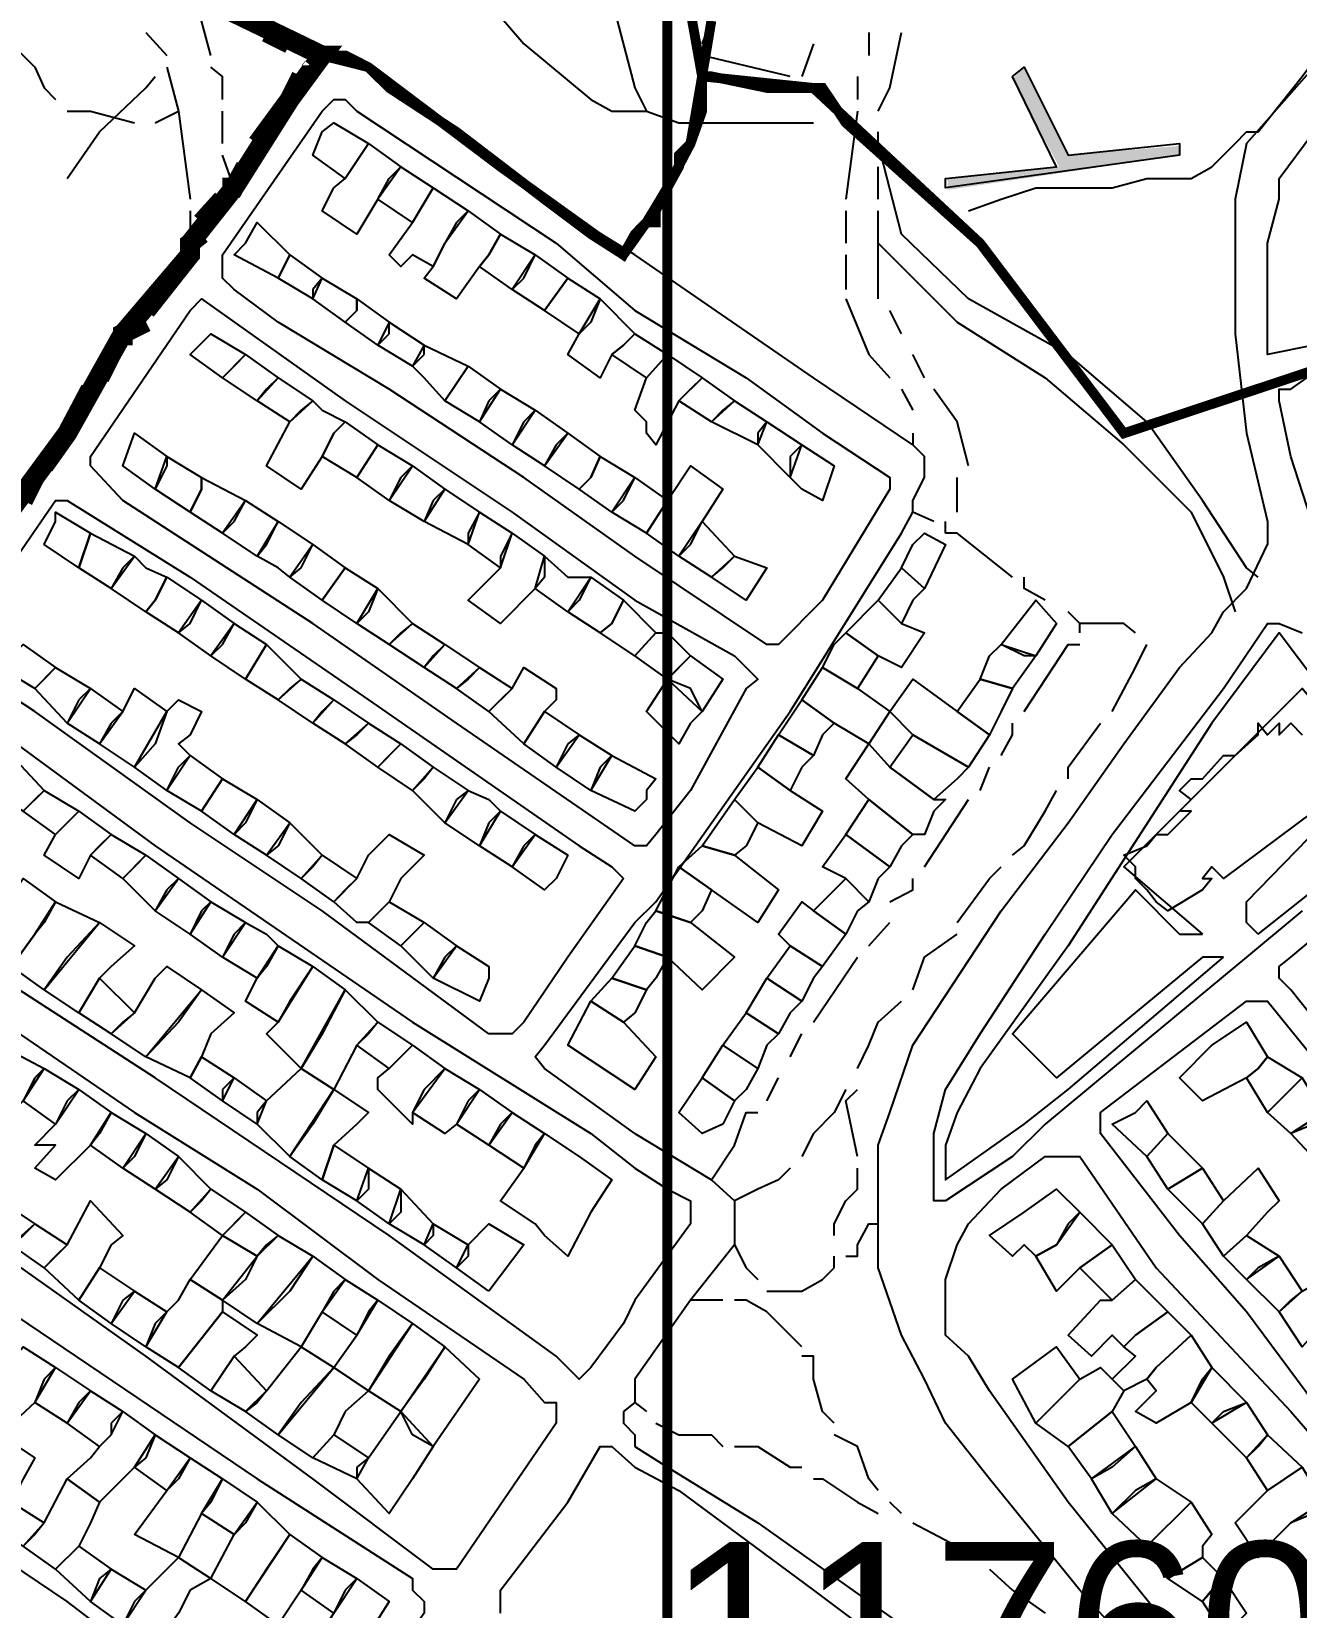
# Model space of a CAD drawing. Header units: millimetres. Extents: x -3588 to 75209, y -3737 to 38254.
# Drawn here: x 3968 to 4122.1, y 21126.2 to 21318.2 of the extents above; entities that cross this region are included whole.
import ezdxf

# ---------------------------------------------------------------- set-up
doc = ezdxf.new("R2010")
doc.units = ezdxf.units.MM
for name, color, linetype in [('H', 250, 'Continuous'), ('P', 253, 'Continuous'), ('T', 7, 'Continuous')]:
    doc.layers.add(name, color=color, linetype=linetype)

msp = doc.modelspace()

# ---------------------------------------------------------------- hatches: boundary and pattern name
at = {"layer": 'H', "linetype": 'Continuous'}
msp.add_hatch(color=256, dxfattribs=at).paths.add_polyline_path([(4079.624, 21298.873), (4079.624, 21300.281), (4093.179, 21301.69), (4087.529, 21312.412), (4088.938, 21313.82), (4094.299, 21303.098), (4107.854, 21304.234), (4107.854, 21303.098), (4079.624, 21298.873), (4079.624, 21298.873)])

# ---------------------------------------------------------------- linework, layer by layer
at = {"layer": 'P'}
for points, const_width in [([(4045.472, 14444.355), (4045.472, 23770.582)], 1.2), ([(4308.557, 21334.145), (4243.358, 21315.245), (4178.43, 21294.92), (4101.085, 21269.234), (4083.576, 21292.375), (4067.205, 21307.051), (4064.372, 21311.292), (4061.843, 21311.292), (4057.602, 21311.292), (4050.833, 21312.7), (4049.697, 21312.7), (4050.833, 21319.47)], 1.2), ([(3957.387, 21248.909), (3972.351, 21269.234), (3979.136, 21281.365), (3987.314, 21290.967), (3987.314, 21292.375), (3992.675, 21299.145), (3999.461, 21309.884), (4003.398, 21315.245), (3969.534, 21331.617)], 2.417), ([(4000.869, 21316.653), (3969.534, 21331.617)], 1.2), ([(4048.288, 21320.606), (4049.697, 21312.7), (4048.288, 21304.506), (4045.472, 21299.145), (4042.927, 21294.92), (4040.11, 21290.967), (4025.147, 21301.69), (4009.047, 21313.82), (4003.398, 21315.245), (4000.869, 21316.653)], 1.2), ([(3999.461, 21316.653), (3996.628, 21318.061)], 2.417), ([(3957.387, 21248.909), (3972.351, 21269.234), (3979.136, 21281.365), (3987.314, 21290.967), (3987.314, 21292.375), (3992.675, 21299.145), (3999.461, 21309.884), (4003.398, 21315.245), (4006.231, 21315.245), (4009.047, 21313.82), (4011.592, 21311.292), (4019.786, 21305.931), (4030.508, 21297.737), (4036.157, 21293.496), (4040.11, 21290.967), (4041.519, 21293.496), (4042.927, 21294.92), (4044.047, 21294.92), (4044.047, 21296.328), (4045.472, 21299.145), (4046.88, 21301.69), (4046.88, 21303.098), (4048.288, 21304.506), (4049.697, 21308.459), (4049.697, 21312.7), (4063.252, 21311.292), (4083.576, 21292.375), (4101.085, 21269.234), (4178.43, 21294.92)], 1.2), ([(4002.278, 21313.82), (4003.398, 21315.245), (4002.278, 21315.245)], 2.417), ([(3995.508, 21304.506), (3999.461, 21309.884), (4000.869, 21312.7)], 2.417), ([(3991.267, 21299.145), (3992.675, 21299.145), (3994.084, 21301.69)], 2.417), ([(3988.722, 21294.92), (3991.267, 21297.737)], 2.417), ([(3981.953, 21284.182), (3987.314, 21290.967), (3987.314, 21292.375), (3988.722, 21293.496)], 2.417), ([(3979.136, 21279.957), (3979.136, 21281.365), (3981.953, 21282.773)], 2.417), ([(3976.304, 21276.004), (3977.712, 21278.82)], 2.417), ([(3969.534, 21265.281), (3972.351, 21269.234), (3975.183, 21274.595)], 2.417), ([(3966.989, 21261.04), (3968.398, 21263.857)], 2.417)]:
    msp.add_lwpolyline(points, dxfattribs=dict(at, const_width=const_width))
for points in [[(4202.708, 21489.973), (4202.708, 21487.429), (4200.164, 21476.418), (4193.106, 21448.204), (4186.32, 21419.685), (4180.959, 21396.544), (4177.006, 21380.444), (4175.598, 21370.858), (4174.189, 21366.905), (4170.237, 21360.119), (4163.467, 21350.533), (4151.32, 21336.978), (4138.901, 21327.376), (4124.226, 21313.82), (4116.032, 21304.506), (4114.624, 21297.737), (4114.624, 21281.365), (4116.032, 21269.234), (4118.577, 21258.496), (4118.577, 21255.679)], [(4082.168, 21296.328), (4086.121, 21297.737), (4090.346, 21299.145), (4094.299, 21299.145), (4099.66, 21299.145), (4103.901, 21300.281), (4109.262, 21300.281), (4111.807, 21301.69), (4114.624, 21304.506), (4116.032, 21305.931), (4117.456, 21305.931), (4122.818, 21312.7), (4126.77, 21318.061), (4132.132, 21323.423), (4138.901, 21327.376), (4140.31, 21328.784)], [(4019.786, 21326.255), (4027.964, 21316.653), (4036.157, 21309.884), (4038.686, 21308.459), (4041.519, 21308.459)], [(3989.859, 21315.245), (3988.722, 21319.47), (3984.497, 21323.423)], [(4038.686, 21323.423), (4038.686, 21322.014), (4041.519, 21311.292)], [(4148.504, 21288.134), (4137.781, 21285.606), (4124.226, 21279.957), (4118.577, 21278.82), (4118.577, 21282.773), (4118.577, 21286.726), (4118.577, 21292.375), (4119.985, 21297.737), (4119.985, 21300.281), (4124.226, 21305.931), (4128.179, 21309.884), (4133.54, 21316.653), (4144.551, 21324.831)], [(4049.697, 21316.653), (4050.833, 21319.47), (4049.697, 21320.606), (4048.288, 21320.606), (4044.047, 21322.014)], [(3981.953, 21318.061), (3984.497, 21315.245)], [(4070.021, 21318.061), (4070.021, 21315.245)], [(4071.158, 21308.459), (4072.566, 21311.292), (4073.974, 21318.061)], [(3965.581, 21316.653), (3968.398, 21313.82), (3969.534, 21311.292), (3970.942, 21309.884)], [(4063.252, 21316.653), (4061.843, 21312.7)], [(3984.497, 21313.82), (3985.906, 21308.459)], [(3991.267, 21309.884), (3991.267, 21312.7), (3989.859, 21313.82)], [(4041.519, 21290.967), (4030.508, 21297.737), (4019.786, 21305.931), (4011.592, 21311.292), (4009.047, 21313.82), (4006.231, 21315.245), (4003.398, 21315.245), (3999.461, 21309.884), (3992.675, 21299.145)], [(4060.435, 21312.7), (4049.697, 21315.245)], [(4079.335, 21299.145), (4079.335, 21300.281), (4092.891, 21301.69), (4087.529, 21312.7), (4088.938, 21313.82), (4094.299, 21303.098), (4107.854, 21304.506), (4107.854, 21303.098), (4079.335, 21299.145), (4079.335, 21299.145)], [(3972.351, 21300.281), (3976.304, 21305.931), (3981.953, 21311.292), (3983.073, 21312.7)], [(4068.613, 21312.7), (4068.613, 21309.884)], [(4041.519, 21311.292), (4042.927, 21308.459)], [(4129.587, 21248.909), (4128.179, 21250.318), (4125.346, 21254.271), (4121.409, 21266.401), (4119.985, 21273.171), (4119.985, 21274.595), (4121.409, 21274.595), (4125.346, 21277.412), (4143.142, 21282.773), (4167.42, 21290.967), (4189.153, 21297.737), (4210.886, 21304.506), (4234.027, 21311.292), (4235.164, 21311.292), (4236.572, 21311.292), (4237.98, 21311.292), (4244.766, 21288.134), (4244.766, 21285.606), (4228.394, 21279.957), (4197.331, 21270.642), (4153.865, 21257.087), (4132.132, 21250.318), (4130.995, 21248.909), (4129.587, 21248.909)], [(3972.351, 21308.459), (3975.183, 21308.459), (3980.545, 21307.051)], [(3983.073, 21307.051), (3985.906, 21308.459)], [(3985.906, 21308.459), (3987.314, 21297.737)], [(3991.267, 21288.134), (3991.267, 21289.559), (3991.267, 21290.967), (4003.398, 21308.459), (4004.822, 21309.884), (4006.231, 21309.884), (4007.639, 21308.459), (4031.916, 21292.375), (4041.519, 21284.182), (4055.058, 21276.004), (4064.372, 21269.234), (4072.566, 21263.857), (4072.566, 21262.449), (4064.372, 21248.909), (4059.011, 21243.532), (4057.602, 21243.532), (4041.519, 21254.271), (4027.964, 21263.857), (4011.592, 21274.595), (3998.037, 21282.773), (3992.675, 21286.726), (3991.267, 21288.134)], [(3991.267, 21304.506), (3991.267, 21307.051), (3991.267, 21308.459)], [(4041.519, 21308.459), (4042.927, 21308.459)], [(4042.927, 21308.459), (4046.88, 21307.051), (4063.252, 21307.051)], [(4068.613, 21308.459), (4067.205, 21297.737)], [(4003.398, 21305.931), (4004.822, 21307.051), (4009.047, 21304.506), (4006.231, 21300.281), (4002.278, 21303.098), (4003.398, 21305.931)], [(4004.822, 21299.145), (4006.231, 21300.281), (4009.047, 21304.506), (4013, 21301.69), (4010.183, 21297.737), (4007.639, 21293.496), (4003.398, 21296.328), (4004.822, 21299.145)], [(4071.158, 21303.098), (4071.158, 21304.506), (4071.158, 21305.931)], [(4117.456, 21251.726), (4116.032, 21252.846), (4110.671, 21261.04), (4103.901, 21270.642), (4094.299, 21278.82), (4082.168, 21285.606), (4073.974, 21293.496), (4071.158, 21304.506)], [(3992.675, 21299.145), (3991.267, 21303.098)], [(4011.592, 21300.281), (4013, 21301.69), (4016.953, 21299.145), (4014.408, 21294.92), (4010.183, 21297.737), (4011.592, 21300.281)], [(4071.158, 21297.737), (4071.158, 21300.281), (4071.158, 21301.69)], [(3992.675, 21299.145), (3987.314, 21292.375)], [(4019.786, 21294.92), (4018.361, 21292.375), (4016.953, 21289.559), (4014.408, 21290.967), (4013, 21289.559), (4011.592, 21290.967), (4014.408, 21294.92), (4016.953, 21299.145), (4021.194, 21296.328), (4019.786, 21294.92)], [(3987.314, 21296.328), (3987.314, 21292.375)], [(3994.084, 21292.375), (3995.508, 21294.92), (3999.461, 21290.967), (3998.037, 21288.134), (3992.675, 21290.967), (3994.084, 21292.375)], [(4023.723, 21290.967), (4022.602, 21289.559), (4019.786, 21285.606), (4015.833, 21288.134), (4016.953, 21289.559), (4018.361, 21292.375), (4021.194, 21296.328), (4025.147, 21293.496), (4023.723, 21290.967)], [(4067.205, 21296.328), (4067.205, 21292.375)], [(4071.158, 21285.606), (4071.158, 21288.134), (4071.158, 21294.92), (4071.158, 21296.328)], [(4023.723, 21290.967), (4025.147, 21293.496), (4029.372, 21290.967), (4026.555, 21286.726), (4022.602, 21289.559), (4023.723, 21290.967)], [(3987.314, 21292.375), (3987.314, 21290.967), (3979.136, 21281.365), (3972.351, 21269.234), (3957.387, 21248.909), (3945.256, 21229.993), (3933.11, 21212.197), (3912.785, 21185.103), (3907.424, 21175.788), (3903.199, 21170.427), (3900.654, 21163.658), (3899.246, 21156.872), (3899.246, 21148.694), (3901.774, 21141.909), (3904.607, 21130.898), (3906.015, 21128.369), (3907.424, 21125.537), (3908.56, 21120.176), (3927.748, 21108.045), (3930.293, 21110.573), (3931.701, 21109.453), (3923.523, 21098.442)], [(4002.278, 21286.726), (4002.278, 21285.606), (3998.037, 21288.134), (3999.461, 21290.967), (4003.398, 21288.134), (4002.278, 21286.726)], [(4027.964, 21288.134), (4029.372, 21290.967), (4033.325, 21288.134), (4030.508, 21284.182), (4026.555, 21286.726), (4027.964, 21288.134)], [(4075.383, 21267.81), (4063.252, 21276.004), (4041.519, 21290.967)], [(4067.205, 21290.967), (4067.205, 21286.726)], [(4071.158, 21292.375), (4080.76, 21282.773), (4091.482, 21276.004), (4101.085, 21267.81), (4109.262, 21259.632), (4113.215, 21251.726), (4114.624, 21247.485)], [(4007.639, 21284.182), (4006.231, 21282.773), (4002.278, 21285.606), (4003.398, 21288.134), (4007.639, 21285.606), (4007.639, 21284.182)], [(4036.157, 21282.773), (4034.733, 21281.365), (4030.508, 21284.182), (4033.325, 21288.134), (4037.278, 21285.606), (4036.157, 21282.773)], [(3975.183, 21265.281), (3975.183, 21266.401), (3987.314, 21284.182), (3988.722, 21285.606), (4006.231, 21273.171), (4026.555, 21259.632), (4041.519, 21248.909), (4053.65, 21242.124), (4055.058, 21240.715), (4056.482, 21239.307), (4055.058, 21238.171), (4048.288, 21225.752), (4044.047, 21220.391), (4042.927, 21218.982), (4041.519, 21218.982), (4019.786, 21233.946), (4002.278, 21246.077), (3979.136, 21261.04), (3975.183, 21265.281)], [(4007.639, 21284.182), (4007.639, 21285.606), (4011.592, 21282.773), (4010.183, 21279.957), (4006.231, 21282.773), (4007.639, 21284.182)], [(4040.11, 21279.957), (4038.686, 21278.82), (4037.278, 21276.004), (4033.325, 21278.82), (4034.733, 21281.365), (4037.278, 21285.606), (4041.519, 21281.365), (4040.11, 21279.957)], [(4067.205, 21285.606), (4070.021, 21278.82), (4072.566, 21276.004)], [(4073.974, 21281.365), (4072.566, 21284.182)], [(3992.675, 21277.412), (3991.267, 21276.004), (3987.314, 21278.82), (3989.859, 21281.365), (3994.084, 21278.82), (3992.675, 21277.412)], [(4011.592, 21281.365), (4011.592, 21282.773), (4015.833, 21279.957), (4014.408, 21277.412), (4010.183, 21279.957), (4011.592, 21281.365)], [(4040.11, 21279.957), (4041.519, 21281.365), (4045.472, 21278.82), (4042.927, 21276.004), (4038.686, 21278.82), (4040.11, 21279.957)], [(4015.833, 21278.82), (4015.833, 21279.957), (4021.194, 21277.412), (4018.361, 21273.171), (4015.833, 21276.004), (4014.408, 21277.412), (4015.833, 21278.82)], [(3996.628, 21274.595), (3995.508, 21273.171), (3991.267, 21276.004), (3994.084, 21278.82), (3998.037, 21276.004), (3996.628, 21274.595)], [(4023.723, 21273.171), (4022.602, 21270.642), (4018.361, 21273.171), (4021.194, 21277.412), (4025.147, 21274.595), (4023.723, 21273.171)], [(4048.288, 21274.595), (4046.88, 21273.171), (4044.047, 21267.81), (4042.927, 21269.234), (4042.927, 21270.642), (4041.519, 21272.051), (4042.927, 21276.004), (4045.472, 21278.82), (4049.697, 21276.004), (4048.288, 21274.595)], [(4076.807, 21276.004), (4075.383, 21278.82)], [(4000.869, 21272.051), (3999.461, 21270.642), (3995.508, 21273.171), (3998.037, 21276.004), (4002.278, 21273.171), (4000.869, 21272.051)], [(4052.241, 21272.051), (4050.833, 21270.642), (4046.88, 21273.171), (4049.697, 21276.004), (4053.65, 21273.171), (4052.241, 21272.051)], [(4027.964, 21270.642), (4026.555, 21267.81), (4022.602, 21270.642), (4025.147, 21274.595), (4029.372, 21272.051), (4027.964, 21270.642)], [(4073.974, 21274.595), (4075.383, 21272.051)], [(4082.168, 21265.281), (4080.76, 21270.642), (4077.927, 21274.595)], [(4004.822, 21269.234), (4003.398, 21266.401), (4000.869, 21262.449), (3996.628, 21265.281), (3999.461, 21270.642), (4002.278, 21273.171), (4003.398, 21272.051), (4006.231, 21270.642), (4004.822, 21269.234)], [(4031.916, 21267.81), (4030.508, 21265.281), (4026.555, 21267.81), (4029.372, 21272.051), (4033.325, 21269.234), (4031.916, 21267.81)], [(4056.482, 21269.234), (4056.482, 21267.81), (4050.833, 21270.642), (4053.65, 21273.171), (4057.602, 21270.642), (4056.482, 21269.234)], [(4004.822, 21269.234), (4006.231, 21270.642), (4010.183, 21267.81), (4007.639, 21263.857), (4003.398, 21266.401), (4004.822, 21269.234)], [(4060.435, 21266.401), (4060.435, 21263.857), (4056.482, 21267.81), (4057.602, 21270.642), (4061.843, 21267.81), (4060.435, 21266.401)], [(3984.497, 21265.281), (3983.073, 21262.449), (3979.136, 21265.281), (3980.545, 21269.234), (3984.497, 21266.401), (3984.497, 21265.281)], [(4013, 21263.857), (4011.592, 21261.04), (4007.639, 21263.857), (4010.183, 21267.81), (4014.408, 21265.281), (4013, 21263.857)], [(4036.157, 21263.857), (4034.733, 21262.449), (4030.508, 21265.281), (4033.325, 21269.234), (4037.278, 21266.401), (4036.157, 21263.857)], [(4061.843, 21262.449), (4060.435, 21263.857), (4061.843, 21267.81), (4065.796, 21265.281), (4064.372, 21261.04), (4061.843, 21262.449)], [(4075.383, 21269.234), (4075.383, 21267.81)], [(4075.383, 21259.632), (4075.383, 21261.04), (4076.807, 21263.857), (4076.807, 21265.281), (4076.807, 21266.401), (4075.383, 21267.81)], [(3988.722, 21262.449), (3987.314, 21259.632), (3983.073, 21262.449), (3984.497, 21266.401), (3988.722, 21263.857), (3988.722, 21262.449)], [(4036.157, 21263.857), (4037.278, 21266.401), (4041.519, 21263.857), (4038.686, 21259.632), (4034.733, 21262.449), (4036.157, 21263.857)], [(4016.953, 21261.04), (4015.833, 21258.496), (4011.592, 21261.04), (4014.408, 21265.281), (4018.361, 21262.449), (4016.953, 21261.04)], [(4042.927, 21257.087), (4045.472, 21261.04), (4048.288, 21265.281), (4052.241, 21262.449), (4049.697, 21258.496), (4046.88, 21254.271), (4042.927, 21257.087)], [(3988.722, 21262.449), (3988.722, 21263.857), (3994.084, 21261.04), (3991.267, 21257.087), (3987.314, 21259.632), (3988.722, 21262.449)], [(4021.194, 21257.087), (4021.194, 21255.679), (4015.833, 21258.496), (4018.361, 21262.449), (4022.602, 21259.632), (4021.194, 21257.087)], [(4040.11, 21261.04), (4041.519, 21263.857), (4045.472, 21261.04), (4042.927, 21257.087), (4038.686, 21259.632), (4040.11, 21261.04)], [(4080.76, 21259.632), (4080.76, 21261.04), (4080.76, 21263.857)], [(4023.723, 21196.113), (4003.398, 21211.077), (3987.314, 21221.799), (3968.398, 21235.354), (3960.22, 21240.715), (3958.812, 21240.715), (3958.812, 21242.124), (3958.812, 21243.532), (3970.942, 21261.04), (3972.351, 21261.04), (3987.314, 21251.726), (4009.047, 21236.763), (4034.733, 21218.982), (4038.686, 21216.438), (4040.11, 21215.03), (4033.325, 21205.427), (4027.964, 21197.521), (4026.555, 21196.113), (4025.147, 21196.113), (4023.723, 21196.113)], [(3992.675, 21258.496), (3994.084, 21261.04), (3998.037, 21258.496), (3995.508, 21254.271), (3991.267, 21257.087), (3992.675, 21258.496)], [(3970.942, 21258.496), (3970.942, 21259.632), (3975.183, 21257.087), (3973.759, 21252.846), (3969.534, 21255.679), (3970.942, 21258.496)], [(3996.628, 21255.679), (3998.037, 21258.496), (4002.278, 21255.679), (3999.461, 21251.726), (3998.037, 21252.846), (3995.508, 21254.271), (3996.628, 21255.679)], [(4025.147, 21254.271), (4025.147, 21252.846), (4021.194, 21255.679), (4022.602, 21259.632), (4026.555, 21257.087), (4025.147, 21254.271)], [(4041.519, 21209.668), (4044.047, 21212.197), (4060.435, 21235.354), (4073.974, 21257.087), (4075.383, 21259.632)], [(4048.288, 21255.679), (4049.697, 21258.496), (4053.65, 21254.271), (4050.833, 21251.726), (4046.88, 21254.271), (4048.288, 21255.679)], [(4077.927, 21258.496), (4075.383, 21259.632)], [(4079.335, 21257.087), (4079.335, 21258.496)], [(4079.335, 21257.087), (4079.335, 21258.496)], [(3979.136, 21252.846), (3977.712, 21250.318), (3973.759, 21252.846), (3975.183, 21257.087), (3980.545, 21254.271), (3979.136, 21252.846)], [(4030.508, 21251.726), (4029.372, 21250.318), (4025.147, 21246.077), (4021.194, 21248.909), (4025.147, 21252.846), (4026.555, 21257.087), (4030.508, 21254.271), (4030.508, 21251.726)], [(4075.383, 21255.679), (4076.807, 21257.087), (4079.335, 21255.679), (4076.807, 21250.318), (4073.974, 21252.846), (4075.383, 21255.679)], [(4087.529, 21251.726), (4080.76, 21257.087), (4079.335, 21257.087)], [(4000.869, 21252.846), (4002.278, 21255.679), (4006.231, 21252.846), (4003.398, 21248.909), (3999.461, 21251.726), (4000.869, 21252.846)], [(4111.807, 21244.956), (4113.215, 21247.485), (4116.032, 21250.318), (4118.577, 21255.679)], [(3983.073, 21248.909), (3981.953, 21247.485), (3977.712, 21250.318), (3980.545, 21254.271), (3981.953, 21252.846), (3984.497, 21251.726), (3983.073, 21248.909)], [(4009.047, 21247.485), (4007.639, 21246.077), (4003.398, 21248.909), (4006.231, 21252.846), (4010.183, 21250.318), (4009.047, 21247.485)], [(4034.733, 21248.909), (4033.325, 21247.485), (4029.372, 21250.318), (4030.508, 21254.271), (4033.325, 21251.726), (4036.157, 21251.726), (4034.733, 21248.909)], [(4052.241, 21252.846), (4053.65, 21254.271), (4057.602, 21252.846), (4055.058, 21248.909), (4050.833, 21251.726), (4052.241, 21252.846)], [(4075.383, 21248.909), (4073.974, 21246.077), (4071.158, 21248.909), (4073.974, 21252.846), (4076.807, 21250.318), (4075.383, 21248.909)], [(3983.073, 21248.909), (3984.497, 21251.726), (3988.722, 21248.909), (3985.906, 21244.956), (3981.953, 21247.485), (3983.073, 21248.909)], [(4038.686, 21246.077), (4037.278, 21244.956), (4033.325, 21247.485), (4036.157, 21251.726), (4040.11, 21248.909), (4038.686, 21246.077)], [(4091.482, 21248.909), (4088.938, 21250.318), (4088.938, 21251.726)], [(3987.314, 21246.077), (3988.722, 21248.909), (3992.675, 21246.077), (3989.859, 21242.124), (3985.906, 21244.956), (3987.314, 21246.077)], [(4013, 21244.956), (4011.592, 21243.532), (4007.639, 21246.077), (4010.183, 21250.318), (4014.408, 21246.077), (4013, 21244.956)], [(4038.686, 21246.077), (4040.11, 21248.909), (4044.047, 21244.956), (4041.519, 21242.124), (4037.278, 21244.956), (4038.686, 21246.077)], [(4073.974, 21246.077), (4076.807, 21244.956), (4073.974, 21240.715), (4071.158, 21242.124), (4067.205, 21244.956), (4071.158, 21248.909), (4073.974, 21246.077)], [(4088.938, 21242.124), (4086.121, 21243.532), (4090.346, 21248.909), (4092.891, 21246.077), (4090.346, 21242.124), (4088.938, 21242.124)], [(4095.707, 21244.956), (4095.707, 21246.077), (4094.299, 21247.485)], [(3991.267, 21243.532), (3992.675, 21246.077), (3996.628, 21243.532), (3994.084, 21239.307), (3989.859, 21242.124), (3991.267, 21243.532)], [(4016.953, 21242.124), (4015.833, 21240.715), (4011.592, 21243.532), (4014.408, 21246.077), (4018.361, 21243.532), (4016.953, 21242.124)], [(4046.88, 21240.715), (4045.472, 21239.307), (4041.519, 21242.124), (4044.047, 21244.956), (4045.472, 21244.956), (4048.288, 21242.124), (4046.88, 21240.715)], [(4065.796, 21243.532), (4067.205, 21244.956), (4071.158, 21242.124), (4068.613, 21238.171), (4064.372, 21240.715), (4065.796, 21243.532)], [(4071.158, 21172.972), (4071.158, 21174.38), (4071.158, 21182.558), (4072.566, 21186.511), (4075.383, 21194.705), (4086.121, 21211.077), (4094.299, 21221.799), (4101.085, 21231.401), (4107.854, 21240.715), (4111.807, 21244.956)], [(4079.335, 21175.788), (4077.927, 21175.788), (4077.927, 21177.197), (4077.927, 21178.333), (4077.927, 21183.982), (4079.335, 21189.344), (4083.576, 21196.113), (4091.482, 21208.26), (4099.66, 21220.391), (4113.215, 21238.171), (4118.577, 21246.077), (4119.985, 21246.077), (4122.818, 21244.956)], [(4117.456, 21208.26), (4136.357, 21223.207), (4119.985, 21244.956), (4111.807, 21233.946), (4094.299, 21206.836), (4083.576, 21191.872), (4080.76, 21186.511), (4079.335, 21182.558), (4079.335, 21178.333), (4088.938, 21185.103), (4094.299, 21189.344), (4113.215, 21205.427)], [(4102.493, 21244.956), (4101.085, 21246.077), (4099.66, 21246.077), (4095.707, 21246.077)], [(3969.534, 21239.307), (3968.398, 21238.171), (3964.173, 21240.715), (3966.989, 21243.532), (3970.942, 21240.715), (3969.534, 21239.307)], [(3999.461, 21238.171), (3998.037, 21236.763), (3994.084, 21239.307), (3996.628, 21243.532), (4000.869, 21239.307), (3999.461, 21238.171)], [(4021.194, 21239.307), (4019.786, 21238.171), (4015.833, 21240.715), (4018.361, 21243.532), (4022.602, 21240.715), (4021.194, 21239.307)], [(4084.697, 21242.124), (4086.121, 21243.532), (4090.346, 21242.124), (4087.529, 21238.171), (4083.576, 21239.307), (4084.697, 21242.124)], [(4088.938, 21235.354), (4094.299, 21243.532), (4095.707, 21243.532)], [(4099.66, 21235.354), (4102.493, 21240.715), (4103.901, 21243.532)], [(4048.288, 21238.171), (4045.472, 21239.307), (4048.288, 21242.124), (4052.241, 21239.307), (4049.697, 21235.354), (4048.288, 21238.171)], [(3973.759, 21236.763), (3972.351, 21233.946), (3968.398, 21238.171), (3970.942, 21240.715), (3975.183, 21238.171), (3973.759, 21236.763)], [(4003.398, 21235.354), (4002.278, 21233.946), (3998.037, 21236.763), (4000.869, 21239.307), (4004.822, 21236.763), (4003.398, 21235.354)], [(4025.147, 21236.763), (4023.723, 21235.354), (4019.786, 21238.171), (4022.602, 21240.715), (4026.555, 21238.171), (4025.147, 21236.763)], [(4031.916, 21236.763), (4030.508, 21235.354), (4027.964, 21231.401), (4023.723, 21235.354), (4026.555, 21238.171), (4027.964, 21240.715), (4031.916, 21238.171), (4031.916, 21236.763)], [(4048.288, 21233.946), (4046.88, 21231.401), (4042.927, 21235.354), (4045.472, 21239.307), (4049.697, 21235.354), (4048.288, 21233.946)], [(4068.613, 21238.171), (4072.566, 21235.354), (4070.021, 21231.401), (4065.796, 21233.946), (4061.843, 21236.763), (4064.372, 21240.715), (4068.613, 21238.171)], [(4080.76, 21235.354), (4084.697, 21232.522), (4082.168, 21228.585), (4075.383, 21232.522), (4072.566, 21235.354), (4075.383, 21239.307), (4080.76, 21235.354)], [(4086.121, 21235.354), (4084.697, 21232.522), (4080.76, 21235.354), (4083.576, 21239.307), (4087.529, 21238.171), (4086.121, 21235.354)], [(3942.424, 21217.846), (3942.424, 21218.982), (3954.859, 21236.763), (3955.979, 21238.171), (3957.387, 21238.171), (3958.812, 21236.763), (3983.073, 21218.982), (4014.408, 21197.521), (4036.157, 21183.982), (4041.519, 21179.741), (4045.472, 21177.197), (4048.288, 21175.788), (4048.288, 21172.972), (4041.519, 21163.658), (4040.11, 21160.825), (4036.157, 21155.464), (4034.733, 21154.055), (4031.916, 21156.872), (4011.592, 21171.547), (3983.073, 21190.752), (3955.979, 21208.26), (3942.424, 21217.846)], [(3977.712, 21233.946), (3976.304, 21231.401), (3972.351, 21233.946), (3975.183, 21238.171), (3979.136, 21235.354), (3977.712, 21233.946)], [(3983.073, 21231.401), (3980.545, 21228.585), (3976.304, 21231.401), (3979.136, 21235.354), (3980.545, 21238.171), (3984.497, 21235.354), (3983.073, 21231.401)], [(4117.456, 21208.26), (4116.032, 21209.668), (4116.032, 21212.197), (4128.179, 21224.632), (4126.77, 21225.752), (4129.587, 21229.993), (4122.818, 21238.171), (4101.085, 21216.438), (4110.671, 21208.26)], [(3987.314, 21232.522), (3985.906, 21231.401), (3987.314, 21229.993), (3984.497, 21225.752), (3980.545, 21228.585), (3984.497, 21235.354), (3985.906, 21236.763), (3988.722, 21235.354), (3987.314, 21232.522)], [(4007.639, 21232.522), (4006.231, 21231.401), (4002.278, 21233.946), (4004.822, 21236.763), (4009.047, 21233.946), (4007.639, 21232.522)], [(4033.325, 21231.401), (4031.916, 21228.585), (4027.964, 21231.401), (4030.508, 21235.354), (4034.733, 21232.522), (4033.325, 21231.401)], [(4064.372, 21232.522), (4063.252, 21229.993), (4059.011, 21232.522), (4061.843, 21236.763), (4065.796, 21233.946), (4064.372, 21232.522)], [(4011.592, 21229.993), (4010.183, 21228.585), (4006.231, 21231.401), (4009.047, 21233.946), (4013, 21231.401), (4011.592, 21229.993)], [(4086.121, 21229.993), (4087.529, 21232.522), (4087.529, 21233.946)], [(4094.299, 21227.16), (4094.299, 21228.585), (4098.252, 21233.946)], [(4103.901, 21218.982), (4105.021, 21220.391), (4106.446, 21220.391), (4109.262, 21223.207), (4107.854, 21223.207), (4109.262, 21224.632), (4107.854, 21225.752), (4109.262, 21227.16), (4110.671, 21227.16), (4113.215, 21229.993), (4114.624, 21229.993), (4117.456, 21232.522), (4117.456, 21233.946), (4118.577, 21232.522), (4119.985, 21233.946), (4119.985, 21232.522), (4121.409, 21233.946), (4122.818, 21232.522)], [(4015.833, 21227.16), (4014.408, 21225.752), (4010.183, 21228.585), (4013, 21231.401), (4016.953, 21228.585), (4015.833, 21227.16)], [(4037.278, 21228.585), (4036.157, 21225.752), (4031.916, 21228.585), (4034.733, 21232.522), (4038.686, 21229.993), (4037.278, 21228.585)], [(4061.843, 21228.585), (4060.435, 21225.752), (4056.482, 21228.585), (4059.011, 21232.522), (4063.252, 21229.993), (4061.843, 21228.585)], [(4077.927, 21223.207), (4076.807, 21220.391), (4075.383, 21220.391), (4070.021, 21224.632), (4067.205, 21227.16), (4070.021, 21231.401), (4072.566, 21228.585), (4077.927, 21224.632), (4079.335, 21224.632), (4077.927, 21223.207)], [(4080.76, 21227.16), (4077.927, 21224.632), (4072.566, 21228.585), (4075.383, 21232.522), (4082.168, 21228.585), (4080.76, 21227.16)], [(3968.398, 21224.632), (3966.989, 21223.207), (3962.748, 21225.752), (3965.581, 21229.993), (3969.534, 21225.752), (3968.398, 21224.632)], [(3985.906, 21228.585), (3987.314, 21229.993), (3991.267, 21227.16), (3988.722, 21223.207), (3984.497, 21225.752), (3985.906, 21228.585)], [(4042.927, 21225.752), (4042.927, 21224.632), (4041.519, 21223.207), (4036.157, 21225.752), (4038.686, 21229.993), (4044.047, 21227.16), (4042.927, 21225.752)], [(4019.786, 21224.632), (4018.361, 21221.799), (4014.408, 21225.752), (4016.953, 21228.585), (4021.194, 21225.752), (4019.786, 21224.632)], [(4060.435, 21225.752), (4064.372, 21223.207), (4061.843, 21218.982), (4056.482, 21221.799), (4053.65, 21224.632), (4056.482, 21228.585), (4060.435, 21225.752)], [(4083.576, 21225.752), (4084.697, 21228.585)], [(3972.351, 21221.799), (3970.942, 21220.391), (3966.989, 21223.207), (3969.534, 21225.752), (3973.759, 21223.207), (3972.351, 21221.799)], [(3994.084, 21221.799), (3992.675, 21220.391), (3988.722, 21223.207), (3991.267, 21227.16), (3995.508, 21224.632), (3994.084, 21221.799)], [(4023.723, 21221.799), (4022.602, 21218.982), (4018.361, 21221.799), (4021.194, 21225.752), (4023.723, 21224.632), (4025.147, 21223.207), (4023.723, 21221.799)], [(4087.529, 21217.846), (4088.938, 21218.982), (4091.482, 21223.207), (4092.891, 21225.752)], [(3998.037, 21218.982), (3996.628, 21217.846), (3992.675, 21220.391), (3995.508, 21224.632), (3999.461, 21221.799), (3998.037, 21218.982)], [(4055.058, 21218.982), (4053.65, 21217.846), (4049.697, 21218.982), (4053.65, 21224.632), (4056.482, 21221.799), (4055.058, 21218.982)], [(4073.974, 21218.982), (4072.566, 21216.438), (4067.205, 21220.391), (4070.021, 21224.632), (4075.383, 21220.391), (4073.974, 21218.982)], [(4076.807, 21216.438), (4082.168, 21224.632)], [(3976.304, 21218.982), (3975.183, 21217.846), (3973.759, 21215.03), (3969.534, 21217.846), (3970.942, 21220.391), (3973.759, 21223.207), (3977.712, 21220.391), (3976.304, 21218.982)], [(4002.278, 21216.438), (4000.869, 21215.03), (3996.628, 21217.846), (3999.461, 21221.799), (4003.398, 21217.846), (4002.278, 21216.438)], [(4027.964, 21218.982), (4026.555, 21216.438), (4022.602, 21218.982), (4025.147, 21223.207), (4029.372, 21220.391), (4027.964, 21218.982)], [(4124.226, 21223.207), (4113.215, 21215.03), (4111.807, 21216.438), (4110.671, 21215.03), (4111.807, 21215.03), (4110.671, 21213.621), (4106.446, 21211.077), (4105.021, 21212.197), (4103.901, 21213.621), (4102.493, 21215.03), (4102.493, 21216.438), (4101.085, 21217.846), (4103.901, 21218.982)], [(3980.545, 21216.438), (3979.136, 21215.03), (3975.183, 21217.846), (3977.712, 21220.391), (3981.953, 21217.846), (3980.545, 21216.438)], [(4013, 21215.03), (4011.592, 21212.197), (4009.047, 21209.668), (4007.639, 21209.668), (4004.822, 21212.197), (4007.639, 21215.03), (4009.047, 21217.846), (4011.592, 21220.391), (4015.833, 21217.846), (4013, 21215.03)], [(4031.916, 21215.03), (4030.508, 21213.621), (4026.555, 21216.438), (4029.372, 21220.391), (4033.325, 21217.846), (4031.916, 21215.03)], [(4071.158, 21215.03), (4070.021, 21212.197), (4067.205, 21215.03), (4064.372, 21216.438), (4067.205, 21220.391), (4072.566, 21216.438), (4071.158, 21215.03)], [(4053.65, 21217.846), (4059.011, 21213.621), (4056.482, 21209.668), (4050.833, 21213.621), (4046.88, 21216.438), (4049.697, 21218.982), (4053.65, 21217.846)], [(3984.497, 21213.621), (3983.073, 21211.077), (3979.136, 21215.03), (3981.953, 21217.846), (3985.906, 21215.03), (3984.497, 21213.621)], [(4006.231, 21213.621), (4004.822, 21212.197), (4000.869, 21215.03), (4003.398, 21217.846), (4007.639, 21215.03), (4006.231, 21213.621)], [(4049.697, 21211.077), (4048.288, 21209.668), (4044.047, 21211.077), (4046.88, 21216.438), (4050.833, 21213.621), (4049.697, 21211.077)], [(4080.76, 21209.668), (4084.697, 21215.03), (4086.121, 21216.438)], [(3969.534, 21209.668), (3968.398, 21208.26), (3965.581, 21204.307), (3961.628, 21206.836), (3964.173, 21211.077), (3966.989, 21215.03), (3970.942, 21212.197), (3969.534, 21209.668)], [(3988.722, 21211.077), (3987.314, 21208.26), (3983.073, 21211.077), (3985.906, 21215.03), (3989.859, 21212.197), (3988.722, 21211.077)], [(4068.613, 21211.077), (4067.205, 21208.26), (4063.252, 21211.077), (4067.205, 21215.03), (4070.021, 21212.197), (4068.613, 21211.077)], [(4072.566, 21212.197), (4075.383, 21213.621), (4075.383, 21215.03)], [(3972.351, 21205.427), (3969.534, 21201.474), (3965.581, 21204.307), (3968.398, 21208.26), (3970.942, 21212.197), (3976.304, 21209.668), (3972.351, 21205.427)], [(3992.675, 21208.26), (3991.267, 21205.427), (3987.314, 21208.26), (3989.859, 21212.197), (3994.084, 21209.668), (3992.675, 21208.26)], [(4014.408, 21208.26), (4013, 21206.836), (4009.047, 21209.668), (4011.592, 21212.197), (4015.833, 21209.668), (4014.408, 21208.26)], [(4063.252, 21211.077), (4067.205, 21208.26), (4064.372, 21204.307), (4060.435, 21206.836), (4059.011, 21208.26), (4061.843, 21212.197), (4063.252, 21211.077)], [(4113.215, 21205.427), (4110.671, 21205.427), (4092.891, 21190.752), (4087.529, 21196.113), (4102.493, 21213.621), (4107.854, 21208.26), (4110.671, 21208.26)], [(4048.288, 21209.668), (4053.65, 21205.427), (4049.697, 21201.474), (4045.472, 21205.427), (4041.519, 21206.836), (4042.927, 21209.668), (4044.047, 21211.077), (4048.288, 21209.668)], [(4122.818, 21211.077), (4116.032, 21205.427), (4099.66, 21191.872), (4091.482, 21185.103), (4087.529, 21181.15), (4079.335, 21175.788)], [(4126.77, 21194.705), (4121.409, 21201.474), (4119.985, 21202.883), (4119.985, 21204.307), (4121.409, 21205.427), (4128.179, 21211.077)], [(3977.712, 21204.307), (3976.304, 21202.883), (3973.759, 21198.658), (3969.534, 21201.474), (3976.304, 21209.668), (3980.545, 21206.836), (3977.712, 21204.307)], [(3996.628, 21204.307), (3995.508, 21202.883), (3991.267, 21205.427), (3994.084, 21209.668), (3996.628, 21208.26), (3998.037, 21206.836), (3996.628, 21204.307)], [(4018.361, 21205.427), (4016.953, 21202.883), (4013, 21206.836), (4015.833, 21209.668), (4019.786, 21206.836), (4018.361, 21205.427)], [(4041.519, 21183.982), (4030.508, 21191.872), (4029.372, 21193.296), (4030.508, 21194.705), (4041.519, 21209.668)], [(4070.021, 21206.836), (4072.566, 21209.668)], [(4075.383, 21201.474), (4076.807, 21205.427), (4080.76, 21208.26)], [(3999.461, 21200.066), (3998.037, 21197.521), (3994.084, 21200.066), (3995.508, 21202.883), (3998.037, 21206.836), (4002.278, 21204.307), (3999.461, 21200.066)], [(4023.723, 21202.883), (4022.602, 21200.066), (4016.953, 21202.883), (4019.786, 21206.836), (4023.723, 21204.307), (4023.723, 21202.883)], [(4044.047, 21202.883), (4042.927, 21201.474), (4038.686, 21202.883), (4041.519, 21206.836), (4045.472, 21205.427), (4044.047, 21202.883)], [(4063.252, 21202.883), (4061.843, 21200.066), (4057.602, 21202.883), (4060.435, 21206.836), (4064.372, 21204.307), (4063.252, 21202.883)], [(4063.252, 21197.521), (4068.613, 21205.427)], [(3979.136, 21197.521), (3977.712, 21196.113), (3973.759, 21198.658), (3976.304, 21202.883), (3980.545, 21198.658), (3979.136, 21197.521)], [(3985.906, 21197.521), (3981.953, 21193.296), (3977.712, 21196.113), (3980.545, 21198.658), (3983.073, 21202.883), (3984.497, 21204.307), (3988.722, 21201.474), (3985.906, 21197.521)], [(4003.398, 21196.113), (4000.869, 21191.872), (3996.628, 21196.113), (3998.037, 21197.521), (4002.278, 21204.307), (4006.231, 21201.474), (4003.398, 21196.113)], [(4041.519, 21198.658), (4040.11, 21197.521), (4036.157, 21200.066), (4038.686, 21202.883), (4042.927, 21201.474), (4041.519, 21198.658)], [(4060.435, 21198.658), (4059.011, 21196.113), (4055.058, 21198.658), (4057.602, 21202.883), (4061.843, 21200.066), (4060.435, 21198.658)], [(3989.859, 21196.113), (3988.722, 21193.296), (3987.314, 21190.752), (3981.953, 21193.296), (3988.722, 21201.474), (3992.675, 21198.658), (3989.859, 21196.113)], [(4009.047, 21196.113), (4007.639, 21194.705), (4004.822, 21189.344), (4000.869, 21191.872), (4006.231, 21201.474), (4010.183, 21197.521), (4009.047, 21196.113)], [(3962.748, 21198.658), (3980.545, 21186.511), (3995.508, 21177.197), (4010.183, 21166.186), (4027.964, 21154.055), (4030.508, 21151.223), (4031.916, 21151.223), (4031.916, 21150.102), (4031.916, 21148.694), (4019.786, 21130.898), (4018.361, 21130.898)], [(4040.11, 21197.521), (4044.047, 21193.296), (4041.519, 21189.344), (4033.325, 21194.705), (4036.157, 21200.066), (4040.11, 21197.521)], [(4057.602, 21194.705), (4056.482, 21191.872), (4052.241, 21194.705), (4055.058, 21198.658), (4059.011, 21196.113), (4057.602, 21194.705)], [(4068.613, 21191.872), (4070.021, 21194.705), (4071.158, 21197.521), (4073.974, 21200.066)], [(4141.734, 21130.898), (4138.901, 21133.731), (4124.226, 21151.223), (4116.032, 21162.233), (4107.854, 21171.547), (4098.252, 21183.982), (4098.252, 21185.103), (4098.252, 21186.511), (4116.032, 21200.066), (4117.456, 21200.066), (4118.577, 21200.066), (4129.587, 21186.511), (4143.142, 21169.019), (4159.226, 21148.694), (4163.467, 21143.333), (4164.875, 21143.333), (4163.467, 21141.909), (4158.106, 21143.333), (4145.671, 21133.731), (4145.671, 21129.778), (4147.095, 21128.369), (4145.671, 21126.961), (4144.551, 21126.961), (4141.734, 21130.898)], [(4013, 21193.296), (4011.592, 21191.872), (4007.639, 21194.705), (4010.183, 21197.521), (4014.408, 21194.705), (4013, 21193.296)], [(4117.456, 21191.872), (4116.032, 21190.752), (4110.671, 21187.935), (4107.854, 21190.752), (4111.807, 21194.705), (4116.032, 21197.521), (4118.577, 21193.296), (4117.456, 21191.872)], [(4060.435, 21193.296), (4061.843, 21196.113)], [(3968.398, 21190.752), (3966.989, 21187.935), (3962.748, 21183.982), (3958.812, 21186.511), (3964.173, 21194.705), (3969.534, 21191.872), (3968.398, 21190.752)], [(3991.267, 21189.344), (3991.267, 21187.935), (3987.314, 21190.752), (3988.722, 21193.296), (3992.675, 21190.752), (3991.267, 21189.344)], [(4015.833, 21189.344), (4014.408, 21186.511), (4014.408, 21185.103), (4010.183, 21189.344), (4010.183, 21190.752), (4011.592, 21191.872), (4014.408, 21194.705), (4018.361, 21191.872), (4015.833, 21189.344)], [(4055.058, 21189.344), (4053.65, 21187.935), (4049.697, 21190.752), (4052.241, 21194.705), (4056.482, 21191.872), (4055.058, 21189.344)], [(4117.456, 21191.872), (4118.577, 21193.296), (4122.818, 21190.752), (4118.577, 21186.511), (4116.032, 21190.752), (4117.456, 21191.872)], [(3972.351, 21187.935), (3970.942, 21185.103), (3966.989, 21187.935), (3969.534, 21191.872), (3973.759, 21189.344), (3972.351, 21187.935)], [(4002.278, 21185.103), (3999.461, 21181.15), (3995.508, 21185.103), (3996.628, 21187.935), (4000.869, 21191.872), (4004.822, 21189.344), (4002.278, 21185.103)], [(4021.194, 21187.935), (4019.786, 21185.103), (4018.361, 21183.982), (4014.408, 21186.511), (4018.361, 21191.872), (4022.602, 21189.344), (4021.194, 21187.935)], [(3976.304, 21183.982), (3975.183, 21182.558), (3970.942, 21178.333), (3968.398, 21179.741), (3970.942, 21182.558), (3968.398, 21182.558), (3970.942, 21185.103), (3973.759, 21189.344), (3977.712, 21186.511), (3976.304, 21183.982)], [(3995.508, 21186.511), (3995.508, 21185.103), (3991.267, 21187.935), (3992.675, 21190.752), (3996.628, 21187.935), (3995.508, 21186.511)], [(4007.639, 21185.103), (4004.822, 21182.558), (4003.398, 21178.333), (3999.461, 21181.15), (4004.822, 21189.344), (4009.047, 21186.511), (4007.639, 21185.103)], [(4025.147, 21185.103), (4023.723, 21182.558), (4019.786, 21185.103), (4022.602, 21189.344), (4026.555, 21186.511), (4025.147, 21185.103)], [(4052.241, 21185.103), (4049.697, 21183.982), (4046.88, 21186.511), (4049.697, 21190.752), (4053.65, 21187.935), (4052.241, 21185.103)], [(4057.602, 21187.935), (4059.011, 21190.752)], [(4067.205, 21189.344), (4065.796, 21186.511), (4063.252, 21183.982), (4061.843, 21181.15)], [(4068.613, 21181.15), (4067.205, 21187.935), (4068.613, 21189.344)], [(4124.226, 21185.103), (4121.409, 21183.982), (4118.577, 21186.511), (4122.818, 21190.752), (4125.346, 21186.511), (4124.226, 21185.103)], [(4102.493, 21186.511), (4103.901, 21187.935), (4106.446, 21183.982), (4103.901, 21181.15), (4099.66, 21185.103), (4102.493, 21186.511)], [(3980.545, 21181.15), (3979.136, 21179.741), (3975.183, 21182.558), (3977.712, 21186.511), (3981.953, 21183.982), (3980.545, 21181.15)], [(4029.372, 21182.558), (4027.964, 21179.741), (4023.723, 21182.558), (4026.555, 21186.511), (4030.508, 21183.982), (4029.372, 21182.558)], [(4050.833, 21178.333), (4053.65, 21182.558), (4055.058, 21186.511), (4056.482, 21186.511)], [(4126.77, 21181.15), (4125.346, 21179.741), (4121.409, 21183.982), (4125.346, 21186.511), (4128.179, 21182.558), (4126.77, 21181.15)], [(3984.497, 21178.333), (3983.073, 21177.197), (3979.136, 21179.741), (3981.953, 21183.982), (3985.906, 21181.15), (3984.497, 21178.333)], [(4036.157, 21174.38), (4033.325, 21169.019), (4030.508, 21171.547), (4029.372, 21172.972), (4025.147, 21175.788), (4027.964, 21179.741), (4030.508, 21183.982), (4034.733, 21181.15), (4038.686, 21178.333), (4036.157, 21174.38)], [(4041.519, 21183.982), (4050.833, 21178.333)], [(4103.901, 21181.15), (4106.446, 21183.982), (4110.671, 21179.741), (4106.446, 21177.197), (4103.901, 21181.15)], [(4009.047, 21177.197), (4007.639, 21175.788), (4003.398, 21178.333), (4004.822, 21182.558), (4009.047, 21179.741), (4009.047, 21177.197)], [(3988.722, 21175.788), (3987.314, 21174.38), (3983.073, 21177.197), (3985.906, 21181.15), (3989.859, 21177.197), (3988.722, 21175.788)], [(4013, 21174.38), (4011.592, 21172.972), (4007.639, 21175.788), (4009.047, 21179.741), (4013, 21177.197), (4013, 21174.38)], [(4060.435, 21179.741), (4059.011, 21178.333), (4056.482, 21177.197), (4053.65, 21175.788)], [(4065.796, 21171.547), (4065.796, 21172.972), (4067.205, 21175.788), (4068.613, 21177.197), (4068.613, 21178.333), (4068.613, 21179.741)], [(4122.818, 21108.045), (4121.409, 21108.045), (4119.985, 21109.453), (4110.671, 21118.767), (4094.299, 21139.092), (4084.697, 21152.647), (4082.168, 21156.872), (4079.335, 21159.417), (4079.335, 21163.658), (4079.335, 21166.186), (4080.76, 21170.427), (4082.168, 21172.972), (4086.121, 21177.197), (4091.482, 21181.15), (4094.299, 21181.15), (4095.707, 21181.15), (4105.021, 21167.611), (4121.409, 21150.102), (4132.132, 21137.684)], [(4106.446, 21177.197), (4110.671, 21179.741), (4113.215, 21175.788), (4110.671, 21172.972), (4106.446, 21177.197)], [(4118.577, 21174.38), (4116.032, 21171.547), (4113.215, 21169.019), (4110.671, 21172.972), (4113.215, 21175.788), (4117.456, 21179.741), (4119.985, 21175.788), (4118.577, 21174.38)], [(4050.833, 21178.333), (4053.65, 21175.788)], [(3966.989, 21171.547), (3965.581, 21170.427), (3961.628, 21172.972), (3964.173, 21175.788), (3968.398, 21172.972), (3966.989, 21171.547)], [(3977.712, 21170.427), (3976.304, 21167.611), (3973.759, 21163.658), (3969.534, 21167.611), (3972.351, 21170.427), (3975.183, 21175.788), (3979.136, 21171.547), (3977.712, 21170.427)], [(3992.675, 21172.972), (3991.267, 21171.547), (3987.314, 21174.38), (3989.859, 21177.197), (3994.084, 21174.38), (3992.675, 21172.972)], [(4016.953, 21171.547), (4015.833, 21170.427), (4011.592, 21172.972), (4013, 21177.197), (4016.953, 21172.972), (4016.953, 21171.547)], [(4053.65, 21175.788), (4053.65, 21174.38), (4053.65, 21171.547), (4053.65, 21170.427)], [(4094.299, 21172.972), (4092.891, 21170.427), (4090.346, 21169.019), (4088.938, 21170.427), (4087.529, 21169.019), (4084.697, 21171.547), (4088.938, 21174.38), (4092.891, 21177.197), (4095.707, 21174.38), (4094.299, 21172.972)], [(3996.628, 21170.427), (3995.508, 21169.019), (3991.267, 21171.547), (3994.084, 21174.38), (3998.037, 21171.547), (3996.628, 21170.427)], [(4099.66, 21170.427), (4095.707, 21167.611), (4092.891, 21164.778), (4090.346, 21169.019), (4092.891, 21170.427), (4095.707, 21174.38), (4099.66, 21170.427)], [(3970.942, 21169.019), (3969.534, 21167.611), (3965.581, 21170.427), (3968.398, 21172.972), (3972.351, 21170.427), (3970.942, 21169.019)], [(4021.194, 21169.019), (4019.786, 21167.611), (4015.833, 21170.427), (4016.953, 21172.972), (4021.194, 21170.427), (4021.194, 21169.019)], [(4023.723, 21164.778), (4019.786, 21167.611), (4021.194, 21170.427), (4023.723, 21172.972), (4027.964, 21170.427), (4023.723, 21164.778)], [(4067.205, 21169.019), (4068.613, 21169.019), (4068.613, 21170.427), (4070.021, 21172.972), (4071.158, 21172.972)], [(4107.854, 21114.814), (4095.707, 21128.369), (4084.697, 21141.909), (4079.335, 21148.694), (4076.807, 21154.055), (4073.974, 21159.417), (4071.158, 21167.611), (4071.158, 21172.972)], [(4018.361, 21130.898), (4016.953, 21130.898), (4002.278, 21141.909), (3981.953, 21156.872), (3962.748, 21170.427)], [(3994.084, 21166.186), (3991.267, 21163.658), (3987.314, 21166.186), (3991.267, 21171.547), (3995.508, 21169.019), (3994.084, 21166.186)], [(3999.461, 21164.778), (3995.508, 21160.825), (3991.267, 21163.658), (3995.508, 21169.019), (3998.037, 21171.547), (4002.278, 21169.019), (3999.461, 21164.778)], [(4053.65, 21170.427), (4048.288, 21163.658)], [(4053.65, 21170.427), (4055.058, 21167.611), (4056.482, 21166.186)], [(4102.493, 21166.186), (4099.66, 21163.658), (4095.707, 21167.611), (4099.66, 21170.427), (4102.493, 21166.186)], [(4117.456, 21167.611), (4116.032, 21166.186), (4113.215, 21169.019), (4116.032, 21171.547), (4119.985, 21169.019), (4117.456, 21167.611)], [(4004.822, 21164.778), (4003.398, 21162.233), (4000.869, 21158.008), (3995.508, 21160.825), (4002.278, 21169.019), (4006.231, 21166.186), (4004.822, 21164.778)], [(4065.796, 21167.611), (4065.796, 21169.019)], [(4121.409, 21163.658), (4119.985, 21162.233), (4116.032, 21166.186), (4119.985, 21169.019), (4122.818, 21164.778), (4121.409, 21163.658)], [(3979.136, 21163.658), (3977.712, 21160.825), (3973.759, 21163.658), (3976.304, 21167.611), (3980.545, 21164.778), (3979.136, 21163.658)], [(3991.267, 21162.233), (3985.906, 21155.464), (3981.953, 21158.008), (3984.497, 21162.233), (3985.906, 21163.658), (3987.314, 21166.186), (3991.267, 21163.658), (3991.267, 21162.233)], [(4009.047, 21162.233), (4007.639, 21159.417), (4003.398, 21162.233), (4006.231, 21166.186), (4010.183, 21163.658), (4009.047, 21162.233)], [(4057.602, 21164.778), (4059.011, 21164.778), (4061.843, 21164.778), (4064.372, 21166.186), (4065.796, 21167.611)], [(4106.446, 21162.233), (4102.493, 21159.417), (4101.085, 21158.008), (4099.66, 21159.417), (4097.132, 21156.872), (4094.299, 21159.417), (4098.252, 21163.658), (4099.66, 21163.658), (4102.493, 21166.186), (4106.446, 21162.233)], [(4126.77, 21160.825), (4125.346, 21160.825), (4122.818, 21158.008), (4119.985, 21162.233), (4122.818, 21164.778), (4125.346, 21166.186), (4126.77, 21164.778), (4128.179, 21162.233), (4126.77, 21160.825)], [(3961.628, 21164.778), (3995.508, 21141.909), (4014.408, 21129.778), (4014.408, 21128.369), (4015.833, 21126.961), (4015.833, 21125.537), (4003.398, 21108.045), (4002.278, 21108.045), (4000.869, 21106.636), (3999.461, 21108.045)], [(3983.073, 21160.825), (3981.953, 21158.008), (3977.712, 21160.825), (3980.545, 21164.778), (3984.497, 21162.233), (3983.073, 21160.825)], [(3994.084, 21158.008), (3992.675, 21156.872), (3989.859, 21152.647), (3985.906, 21155.464), (3991.267, 21162.233), (3995.508, 21159.417), (3994.084, 21158.008)], [(4011.592, 21156.872), (4009.047, 21152.647), (4004.822, 21155.464), (4007.639, 21159.417), (4010.183, 21163.658), (4014.408, 21160.825), (4011.592, 21156.872)], [(4048.288, 21163.658), (4041.519, 21154.055)], [(4052.241, 21163.658), (4048.288, 21163.658)], [(4061.843, 21158.008), (4060.435, 21159.417), (4057.602, 21162.233), (4055.058, 21163.658), (4053.65, 21163.658)], [(4109.262, 21159.417), (4105.021, 21155.464), (4103.901, 21154.055), (4101.085, 21152.647), (4099.66, 21154.055), (4102.493, 21156.872), (4101.085, 21158.008), (4102.493, 21159.417), (4106.446, 21162.233), (4109.262, 21159.417)], [(4015.833, 21154.055), (4013, 21150.102), (4009.047, 21152.647), (4014.408, 21160.825), (4018.361, 21158.008), (4015.833, 21154.055)], [(4111.807, 21155.464), (4109.262, 21151.223), (4105.021, 21148.694), (4102.493, 21150.102), (4105.021, 21152.647), (4103.901, 21154.055), (4105.021, 21155.464), (4109.262, 21159.417), (4111.807, 21155.464)], [(3969.534, 21154.055), (3968.398, 21151.223), (3964.173, 21147.286), (3960.22, 21150.102), (3966.989, 21158.008), (3970.942, 21155.464), (3969.534, 21154.055)], [(3995.508, 21151.223), (3994.084, 21150.102), (3989.859, 21152.647), (3992.675, 21156.872), (3996.628, 21152.647), (3995.508, 21151.223)], [(4000.869, 21151.223), (3998.037, 21147.286), (3994.084, 21150.102), (3996.628, 21152.647), (4000.869, 21158.008), (4004.822, 21155.464), (4000.869, 21151.223)], [(4014.408, 21147.286), (4013, 21150.102), (4018.361, 21158.008), (4022.602, 21154.055), (4016.953, 21145.861), (4014.408, 21147.286)], [(4065.796, 21148.694), (4064.372, 21150.102), (4063.252, 21154.055), (4063.252, 21156.872), (4061.843, 21156.872)], [(4092.891, 21151.223), (4090.346, 21148.694), (4087.529, 21154.055), (4092.891, 21158.008), (4095.707, 21154.055), (4092.891, 21151.223)], [(3973.759, 21151.223), (3972.351, 21148.694), (3968.398, 21151.223), (3970.942, 21155.464), (3975.183, 21152.647), (3973.759, 21151.223)], [(4006.231, 21150.102), (4004.822, 21147.286), (4002.278, 21144.453), (3998.037, 21147.286), (4004.822, 21155.464), (4009.047, 21152.647), (4006.231, 21150.102)], [(4099.66, 21154.055), (4101.085, 21152.647), (4099.66, 21150.102), (4094.299, 21145.861), (4090.346, 21148.694), (4095.707, 21154.055), (4098.252, 21155.464), (4099.66, 21154.055)], [(4110.671, 21154.055), (4111.807, 21155.464), (4116.032, 21151.223), (4111.807, 21148.694), (4109.262, 21151.223), (4110.671, 21154.055)], [(3977.712, 21148.694), (3977.712, 21147.286), (3976.304, 21145.861), (3972.351, 21148.694), (3975.183, 21152.647), (3979.136, 21150.102), (3977.712, 21148.694)], [(4041.519, 21154.055), (4041.519, 21152.647), (4041.519, 21151.223)], [(4041.519, 21151.223), (4040.11, 21150.102)], [(4041.519, 21151.223), (4042.927, 21150.102)], [(4113.215, 21150.102), (4116.032, 21151.223), (4118.577, 21147.286), (4116.032, 21144.453), (4111.807, 21148.694), (4113.215, 21150.102)], [(3981.953, 21144.453), (3980.545, 21143.333), (3976.304, 21139.092), (3972.351, 21141.909), (3975.183, 21144.453), (3976.304, 21145.861), (3977.712, 21147.286), (3979.136, 21150.102), (3983.073, 21147.286), (3981.953, 21144.453)], [(4014.408, 21141.909), (4011.592, 21137.684), (4007.639, 21141.909), (4009.047, 21144.453), (4013, 21150.102), (4016.953, 21145.861), (4014.408, 21141.909)], [(4040.11, 21150.102), (4040.11, 21148.694), (4041.519, 21147.286), (4041.519, 21145.861)], [(4099.66, 21143.333), (4097.132, 21141.909), (4094.299, 21145.861), (4099.66, 21150.102), (4102.493, 21145.861), (4099.66, 21143.333)], [(3966.989, 21141.909), (3965.581, 21139.092), (3962.748, 21136.547), (3958.812, 21139.092), (3961.628, 21141.909), (3964.173, 21147.286), (3968.398, 21144.453), (3966.989, 21141.909)], [(3985.906, 21141.909), (3984.497, 21140.5), (3980.545, 21143.333), (3983.073, 21147.286), (3987.314, 21144.453), (3985.906, 21141.909)], [(4007.639, 21143.333), (4007.639, 21141.909), (4002.278, 21144.453), (4004.822, 21147.286), (4009.047, 21144.453), (4007.639, 21143.333)], [(4044.047, 21148.694), (4046.88, 21147.286), (4050.833, 21147.286), (4052.241, 21145.861)], [(4071.158, 21140.5), (4070.021, 21141.909), (4068.613, 21145.861), (4065.796, 21147.286)], [(4117.456, 21145.861), (4118.577, 21147.286), (4122.818, 21143.333), (4118.577, 21140.5), (4116.032, 21144.453), (4117.456, 21145.861)], [(4025.147, 21125.537), (4025.147, 21126.961), (4025.147, 21128.369), (4033.325, 21139.092), (4037.278, 21145.861), (4038.686, 21145.861), (4041.519, 21143.333), (4046.88, 21140.5), (4063.252, 21128.369), (4077.927, 21117.359)], [(4041.519, 21145.861), (4045.472, 21143.333), (4056.482, 21136.547), (4073.974, 21124.128), (4094.299, 21110.573), (4102.493, 21105.212), (4105.021, 21101.259), (4107.854, 21099.851), (4107.854, 21098.442)], [(4053.65, 21145.861), (4056.482, 21145.861), (4060.435, 21143.333), (4061.843, 21143.333)], [(4102.493, 21140.5), (4099.66, 21137.684), (4097.132, 21141.909), (4102.493, 21145.861), (4105.021, 21141.909), (4102.493, 21140.5)], [(3989.859, 21139.092), (3988.722, 21137.684), (3985.906, 21132.322), (3980.545, 21135.139), (3984.497, 21140.5), (3987.314, 21144.453), (3991.267, 21141.909), (3989.859, 21139.092)], [(4124.226, 21137.684), (4121.409, 21136.547), (4118.577, 21133.731), (4117.456, 21132.322), (4114.624, 21136.547), (4118.577, 21140.5), (4122.818, 21143.333), (4125.346, 21139.092), (4124.226, 21137.684)], [(3975.183, 21136.547), (3973.759, 21133.731), (3970.942, 21130.898), (3966.989, 21133.731), (3969.534, 21136.547), (3972.351, 21141.909), (3976.304, 21139.092), (3975.183, 21136.547)], [(3994.084, 21136.547), (3992.675, 21135.139), (3988.722, 21137.684), (3991.267, 21141.909), (3995.508, 21139.092), (3994.084, 21136.547)], [(4063.252, 21141.909), (4064.372, 21141.909), (4068.613, 21139.092), (4071.158, 21137.684)], [(4099.66, 21137.684), (4105.021, 21141.909), (4109.262, 21139.092), (4103.901, 21133.731), (4099.66, 21137.684)], [(3968.398, 21135.139), (3966.989, 21133.731), (3962.748, 21136.547), (3965.581, 21139.092), (3969.534, 21136.547), (3968.398, 21135.139)], [(3996.628, 21130.898), (3994.084, 21126.961), (3989.859, 21129.778), (3992.675, 21135.139), (3995.508, 21139.092), (3999.461, 21135.139), (3996.628, 21130.898)], [(4073.974, 21137.684), (4072.566, 21139.092)], [(4110.671, 21133.731), (4110.671, 21132.322), (4106.446, 21129.778), (4103.901, 21133.731), (4109.262, 21139.092), (4111.807, 21135.139), (4110.671, 21133.731)], [(4126.77, 21135.139), (4125.346, 21132.322), (4122.818, 21130.898), (4118.577, 21133.731), (4121.409, 21136.547), (4125.346, 21139.092), (4128.179, 21136.547), (4126.77, 21135.139)], [(4075.383, 21136.547), (4080.76, 21133.731), (4083.576, 21132.322)], [(3999.461, 21108.045), (3983.073, 21118.767), (3972.351, 21126.961), (3960.22, 21135.139)], [(3976.304, 21129.778), (3975.183, 21126.961), (3970.942, 21130.898), (3973.759, 21133.731), (3977.712, 21130.898), (3976.304, 21129.778)], [(4002.278, 21130.898), (4000.869, 21128.369), (3998.037, 21124.128), (3994.084, 21126.961), (3999.461, 21135.139), (4003.398, 21132.322), (4002.278, 21130.898)], [(3987.314, 21128.369), (3985.906, 21125.537), (3983.073, 21121.584), (3979.136, 21124.128), (3981.953, 21128.369), (3985.906, 21132.322), (3989.859, 21129.778), (3987.314, 21128.369)], [(4006.231, 21128.369), (4004.822, 21125.537), (4000.869, 21128.369), (4003.398, 21132.322), (4007.639, 21129.778), (4006.231, 21128.369)], [(4111.807, 21128.369), (4110.671, 21126.961), (4106.446, 21129.778), (4110.671, 21132.322), (4113.215, 21129.778), (4111.807, 21128.369)], [(3980.545, 21126.961), (3979.136, 21124.128), (3975.183, 21126.961), (3977.712, 21130.898), (3981.953, 21128.369), (3980.545, 21126.961)], [(4003.398, 21120.176), (4002.278, 21121.584), (4004.822, 21125.537), (4007.639, 21129.778), (4011.592, 21126.961), (4009.047, 21123.008), (4006.231, 21118.767), (4003.398, 21120.176)], [(4084.697, 21130.898), (4087.529, 21128.369), (4091.482, 21125.537)], [(4114.624, 21124.128), (4113.215, 21123.008), (4110.671, 21126.961), (4113.215, 21129.778), (4116.032, 21125.537), (4114.624, 21124.128)]]:
    msp.add_lwpolyline(points, dxfattribs=at)

# ---------------------------------------------------------------- texts
at = {"layer": 'T', "insert": (4045.527, 21134.222), "char_height": 20.80483, "attachment_point": 1}
msp.add_mtext('{\\fArial|b0|i0|c0|p18;1176000}', dxfattribs=at)

doc.saveas('drawing.dxf')
